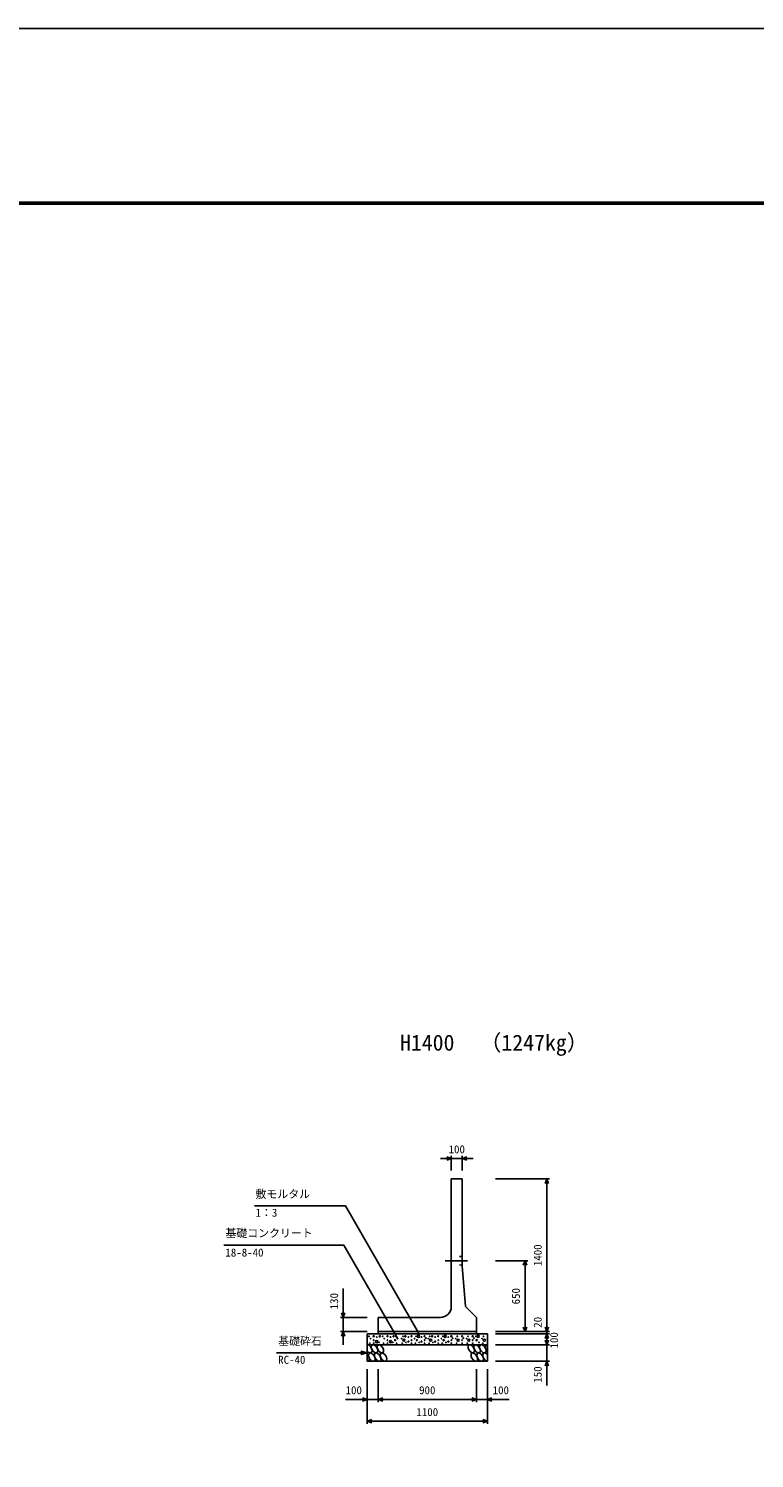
# Model space of a CAD drawing. Units: millimetres, scale not verified. Extents: x -67200 to 67200, y -23760 to 23760.
# Drawn here: x 40022 to 46671, y 10662 to 23760 of the extents above; entities that cross this region are included whole.
import ezdxf
from ezdxf.enums import TextEntityAlignment as Align

# ---------------------------------------------------------------- set-up
doc = ezdxf.new("R2010")
doc.units = ezdxf.units.MM
doc.header["$LTSCALE"] = 80
doc.linetypes.add('CHAIN1', pattern=[8, 5, -1, 1, -1])
doc.linetypes.add('DOTTED', pattern=[1.75, 0.25, -1.5])
for name, color, linetype, lineweight in [('0-0_CENTER', 7, 'CHAIN1', 25), ('0-1_DIM', 7, 'Continuous', 25), ('0-2_Defpoints', 5, 'Continuous', 25), ('0-3_HATCH', 6, 'Continuous', 25), ('0-6_OUTLINE', 1, 'Continuous', 25), ('0-7_OUTLINE2', 4, 'DOTTED', 25), ('0-8_TXT', 7, 'Continuous', 25), ('0-9_WAKU', 3, 'Continuous', 25)]:
    doc.layers.add(name, color=color, linetype=linetype, lineweight=lineweight)
doc.styles.add('ＭＳ ゴシック', font='')
doc.styles.get('ＭＳ ゴシック').set_extended_font_data('MS Gothic')

msp = doc.modelspace()

# ---------------------------------------------------------------- linework, layer by layer
at = {"layer": '0-0_CENTER'}
msp.add_line((44043.6, 12473.45), (43837.74, 12473.45), dxfattribs=at)
at = {"layer": '0-1_DIM'}
for p, q in [((43894.5, 13410.34), (43794.5, 13410.34)), ((43894.5, 13435.34), (43894.5, 13298.45)), ((43894.5, 13410.34), (43994.5, 13410.34)), ((43994.5, 13435.34), (43994.5, 13298.45)), ((44094.5, 13410.34), (43994.5, 13410.34)), ((44794.5, 13223.45), (44299.5, 13223.45)), ((44769.5, 11823.45), (44769.5, 13223.45)), ((42091.4, 12974.85), (42923.82, 12974.85)), ((43595.09, 11812.18), (42923.82, 12974.85)), ((41809.79, 12617.34), (42909.34, 12617.34)), ((43405.6, 11757.78), (42909.34, 12617.34)), ((44594.5, 12473.45), (44299.5, 12473.45)), ((44569.5, 12473.45), (44569.5, 11823.45)), ((42904.5, 11953.45), (42904.5, 12217.62)), ((42879.5, 11953.45), (43124.5, 11953.45)), ((42904.5, 11953.45), (42904.5, 11823.45)), ((42879.5, 11823.45), (43124.5, 11823.45)), ((42904.5, 11703.45), (42904.5, 11823.45)), ((44794.5, 11823.45), (44299.5, 11823.45)), ((44794.5, 11803.45), (44299.5, 11803.45)), ((44769.5, 11823.45), (44769.5, 11803.45)), ((44769.5, 11803.45), (44769.5, 11703.45)), ((44794.5, 11703.45), (44299.5, 11703.45)), ((44769.5, 11703.45), (44769.5, 11553.45)), ((43124.5, 11628.45), (43066.54, 11643.97)), ((44794.5, 11553.45), (44299.5, 11553.45)), ((44769.5, 11330.21), (44769.5, 11553.45)), ((43124.5, 10978.45), (43124.5, 11478.45)), ((43224.5, 11178.45), (43224.5, 11478.45)), ((44124.5, 11178.45), (44124.5, 11478.45)), ((44124.5, 11178.45), (44124.5, 11478.45)), ((44224.5, 10978.45), (44224.5, 11478.45)), ((42924.96, 11203.45), (43124.5, 11203.45)), ((43224.5, 11203.45), (43124.5, 11203.45)), ((44124.5, 11203.45), (43224.5, 11203.45)), ((44224.5, 11203.45), (44124.5, 11203.45)), ((44424.04, 11203.45), (44224.5, 11203.45)), ((44224.5, 11003.45), (43124.5, 11003.45))]:
    msp.add_line(p, q, dxfattribs=at)
for points in [[(43852.21, 13425.73), (43894.5, 13410.34), (43852.21, 13394.95)], [(44036.79, 13425.73), (43994.5, 13410.34), (44036.79, 13394.95)], [(44754.11, 13181.16), (44769.5, 13223.45), (44784.89, 13181.16)], [(44554.11, 12431.16), (44569.5, 12473.45), (44584.89, 12431.16)], [(42919.89, 11995.73), (42904.5, 11953.45), (42889.11, 11995.73)], [(42919.89, 11781.16), (42904.5, 11823.45), (42889.11, 11781.16)], [(44554.11, 11865.73), (44569.5, 11823.45), (44584.89, 11865.73)], [(44754.11, 11865.73), (44769.5, 11823.45), (44784.89, 11865.73)], [(44754.11, 11761.16), (44769.5, 11803.45), (44784.89, 11761.16)], [(44754.11, 11745.73), (44769.5, 11703.45), (44784.89, 11745.73)], [(42294.18, 11628.45), (43124.5, 11628.45), (43066.54, 11612.92)], [(44754.11, 11511.16), (44769.5, 11553.45), (44784.89, 11511.16)], [(43082.21, 11218.84), (43124.5, 11203.45), (43082.21, 11188.05)], [(43266.79, 11218.84), (43224.5, 11203.45), (43266.79, 11188.05)], [(44082.21, 11218.84), (44124.5, 11203.45), (44082.21, 11188.05)], [(44266.79, 11218.84), (44224.5, 11203.45), (44266.79, 11188.05)], [(43166.79, 11018.84), (43124.5, 11003.45), (43166.79, 10988.05)], [(44182.21, 11018.84), (44224.5, 11003.45), (44182.21, 10988.05)]]:
    msp.add_lwpolyline(points, dxfattribs=at)
at = {"layer": '0-2_Defpoints'}
msp.add_lwpolyline([(0, -23760), (67200, -23760), (67200, 23760), (0, 23760)], close=True, dxfattribs=at)
at = {"layer": '0-3_HATCH'}
for centre, radius in [((43593.46, 11780.62), 10), ((43838.68, 11780.62), 10), ((44140.92, 11780.62), 10), ((43140.47, 11780.62), 2.5), ((43147.48, 11717.59), 2.5), ((43154.49, 11759.61), 2.5), ((43183.36, 11781.5), 5), ((43183.36, 11745.61), 2.5), ((43183.36, 11717.59), 2.5), ((43211.4, 11732.47), 10), ((43211.4, 11773.62), 2.5), ((43232.43, 11725.47), 2.5), ((43239.44, 11780.62), 5), ((43266.57, 11780.62), 2.5), ((43273.58, 11717.59), 2.5), ((43280.59, 11759.61), 2.5), ((43309.47, 11781.5), 5), ((43309.47, 11745.61), 2.5), ((43309.47, 11717.59), 2.5), ((43337.51, 11732.47), 10), ((43337.51, 11773.62), 2.5), ((43358.53, 11725.47), 2.5), ((43365.54, 11780.62), 5), ((43379.56, 11745.61), 5), ((43386.57, 11780.62), 2.5), ((43393.58, 11717.59), 2.5), ((43400.59, 11759.61), 2.5), ((43438.41, 11759.61), 2.5), ((43445.42, 11717.59), 2.5), ((43459.44, 11745.61), 10), ((43452.43, 11780.62), 2.5), ((43473.46, 11780.62), 5), ((43480.47, 11725.47), 2.5), ((43501.49, 11732.47), 5), ((43501.49, 11773.62), 2.5), ((43529.53, 11781.5), 5), ((43529.53, 11745.61), 2.5), ((43529.53, 11717.59), 2.5), ((43558.41, 11759.61), 2.5), ((43565.42, 11717.59), 2.5), ((43572.43, 11780.62), 2.5), ((43579.44, 11745.61), 5), ((43600.47, 11725.47), 2.5), ((43621.49, 11732.47), 5), ((43621.49, 11773.62), 2.5), ((43649.53, 11781.5), 5), ((43649.53, 11745.61), 2.5), ((43649.53, 11717.59), 2.5), ((43660.87, 11763.93), 2.5), ((43683.63, 11759.61), 2.5), ((43690.64, 11717.59), 2.5), ((43704.66, 11745.61), 10), ((43697.65, 11780.62), 2.5), ((43718.68, 11780.62), 5), ((43725.69, 11725.47), 2.5), ((43746.72, 11732.47), 5), ((43746.72, 11773.62), 2.5), ((43774.76, 11781.5), 5), ((43774.76, 11745.61), 2.5), ((43774.76, 11717.59), 2.5), ((43803.63, 11759.61), 2.5), ((43810.64, 11717.59), 2.5), ((43817.65, 11780.62), 2.5), ((43824.66, 11745.61), 5), ((43845.69, 11725.47), 2.5), ((43866.72, 11732.47), 5), ((43866.72, 11773.62), 2.5), ((43894.76, 11781.5), 5), ((43894.76, 11745.61), 2.5), ((43894.76, 11717.59), 2.5), ((43906.1, 11763.93), 2.5), ((43935.56, 11759.61), 2.5), ((43942.57, 11717.59), 2.5), ((43956.59, 11745.61), 10), ((43949.58, 11780.62), 2.5), ((43993.2, 11781.5), 5), ((43993.2, 11745.61), 2.5), ((43993.2, 11717.59), 2.5), ((44004.54, 11763.93), 2.5), ((44034, 11759.61), 2.5), ((44041.01, 11717.59), 2.5), ((44055.03, 11745.61), 10), ((44048.01, 11780.62), 2.5), ((44090.19, 11781.5), 5), ((44090.19, 11745.61), 2.5), ((44090.19, 11717.59), 2.5), ((44101.53, 11763.93), 2.5), ((44119.89, 11780.62), 2.5), ((44126.9, 11745.61), 5), ((44147.93, 11725.47), 2.5), ((44176.27, 11759.61), 2.5), ((44183.28, 11717.59), 2.5), ((44197.3, 11745.61), 10), ((44190.29, 11780.62), 2.5)]:
    msp.add_circle(centre, radius, dxfattribs=at)
for centre, start_param, end_param in [((43138.36, 11665.94), 1.84200472, 5.94741382), ((44236.86, 11665.94), 5.89182623, 8.18077762), ((43113.04, 11590.95), 2.71731194, 5.07210661), ((44211.54, 11590.95), 5.01737961, 9.05522424)]:
    msp.add_ellipse(centre, major_axis=(-21.81, 35.31), ratio=0.5792, start_param=start_param, end_param=end_param, dxfattribs=at)
for centre in [(43191.57, 11665.94), (43244.78, 11665.94), (44077.24, 11665.94), (44130.45, 11665.94), (44183.66, 11665.94), (43166.25, 11590.95), (43219.46, 11590.95), (43272.66, 11590.95), (44105.13, 11590.95), (44158.34, 11590.95)]:
    msp.add_ellipse(centre, major_axis=(-21.81, 35.31), ratio=0.5792, dxfattribs=at)
at = {"layer": '0-6_OUTLINE'}
for p, q in [((43894.5, 13223.45), (43994.5, 13223.45)), ((43894.5, 13223.45), (43894.5, 12053.45)), ((43994.5, 13223.45), (43994.5, 12423.45)), ((43994.5, 12423.45), (44024.5, 12053.45)), ((44024.5, 12053.45), (44124.5, 11953.45)), ((43794.5, 11953.45), (43224.5, 11953.45)), ((43224.5, 11803.45), (43224.5, 11953.45)), ((44124.5, 11803.45), (44124.5, 11953.45)), ((43124.5, 11803.45), (43124.5, 11553.45)), ((43224.5, 11823.45), (44124.5, 11823.45)), ((43124.5, 11703.45), (44224.5, 11703.45)), ((43124.5, 11553.45), (44224.5, 11553.45))]:
    msp.add_line(p, q, dxfattribs=at)
msp.add_lwpolyline([(43124.5, 11803.45), (44224.5, 11803.45), (44224.5, 11553.45)], dxfattribs=at)
msp.add_arc((43794.5, 12053.45), 100, 270, 0, dxfattribs=at)
at = {"layer": '0-7_OUTLINE2'}
for p, q in [((43899, 12503.45), (43894.5, 12507.95)), ((43899, 12443.45), (43894.5, 12438.95)), ((43990, 12513.45), (43899, 12503.45)), ((43990, 12433.45), (43899, 12443.45)), ((43990, 12513.45), (43994.5, 12517.95)), ((43990, 12433.45), (43994.5, 12428.95))]:
    msp.add_line(p, q, dxfattribs=at)
at = {"layer": '0-9_WAKU', "lineweight": 50}
msp.add_lwpolyline([(1600, -22160), (65600, -22160), (65600, 22160), (1600, 22160)], close=True, dxfattribs=at)

# ---------------------------------------------------------------- texts
at = {"layer": '0-1_DIM', "style": 'ＭＳ ゴシック'}
for s, p in [('100', (43869.5, 13435.34)), ('敷モルタル', (42100.76, 13024.85)), ('1：3', (42100.76, 12854.74)), ('基礎コンクリート', (41825.17, 12667.34)), ('18-8-40', (41825.17, 12489.71)), ('基礎砕石', (42308.51, 11678.45)), ('RC-40', (42308.51, 11507.07)), ('100', (42925.86, 11228.45)), ('900', (43599.5, 11228.45)), ('100', (44273.14, 11228.45)), ('1100', (43574.5, 11028.45))]:
    msp.add_text(s, height=73.31, dxfattribs=at).set_placement(p, align=Align.BOTTOM_LEFT)
for s, p in [('1400', (44744.5, 12423.45)), ('650', (44544.5, 12073.45)), ('130', (42879.5, 12028.07)), ('20', (44744.5, 11859.41)), ('100', (44894.5, 11669.42)), ('150', (44744.5, 11356.13))]:
    msp.add_text(s, height=73.31, rotation=90, dxfattribs=at).set_placement(p, align=Align.BOTTOM_LEFT)
at = {"layer": '0-8_TXT', "style": 'ＭＳ ゴシック'}
for s, p in [('H1400', (43424.5, 14353.69)), ('（1247kg）', (44153.12, 14353.69))]:
    msp.add_text(s, height=146.6, dxfattribs=at).set_placement(p, align=Align.BOTTOM_LEFT)

doc.saveas('drawing.dxf')
